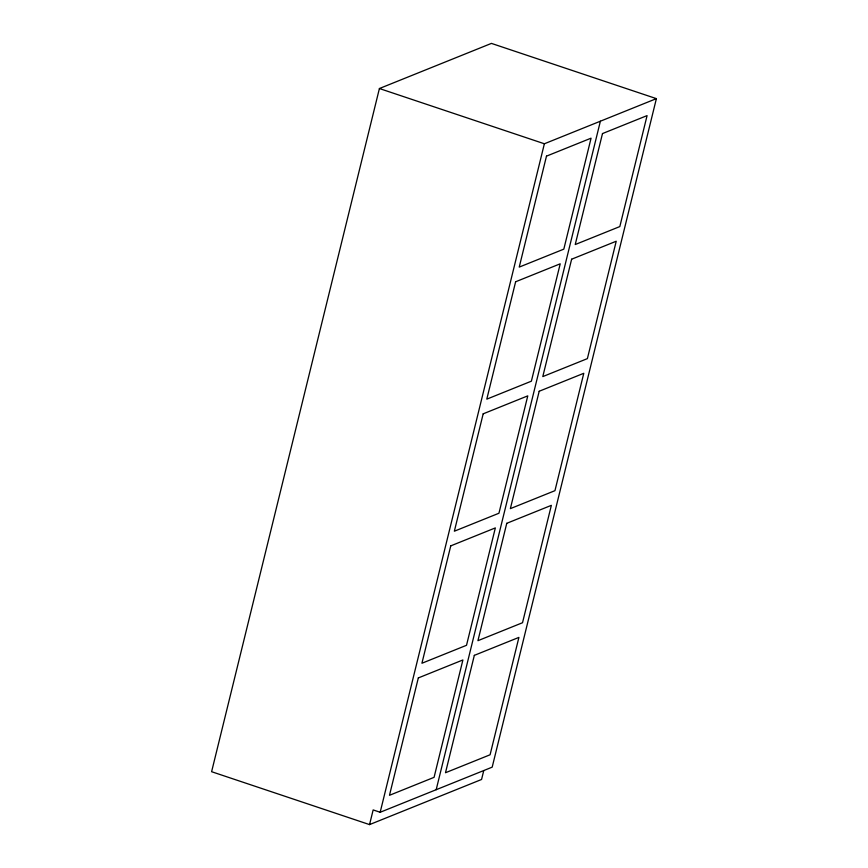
<?xml version="1.0" encoding="UTF-8"?>
<svg xmlns="http://www.w3.org/2000/svg" width="868" height="868" viewBox="0 0 868 868"><rect width="100%" height="100%" fill="white"/><g stroke="black" fill="none" stroke-linecap="round" stroke-linejoin="round"><path stroke-width="1.3" d="M369.551 824.6L373.153 809.931L380.173 812.274L492.189 767.149L656.392 98.637L491.429 43.4L379.414 88.525L211.608 771.706L369.551 824.6L481.566 779.475L483.671 770.914M380.173 812.274L544.377 143.773L656.392 98.637M436.181 789.717L600.385 121.205M379.414 88.525L544.377 143.773M418.322 677.93L389.482 795.305L434.076 777.337L462.904 659.962L418.322 677.93M450.752 545.874L421.924 663.25L466.517 645.293L495.346 527.907L450.752 545.874M483.183 413.83L454.355 531.205L498.948 513.238L527.777 395.862L483.183 413.83M515.625 281.774L486.796 399.15L531.379 381.182L560.218 263.807L515.625 281.774M546.482 156.142L519.227 267.105L563.82 249.138L591.075 138.175L546.482 156.142M474.329 655.362L445.49 772.737L490.084 754.78L518.912 637.394L474.329 655.362M506.76 523.317L477.932 640.692L522.525 622.725L551.354 505.35L506.76 523.317M539.191 391.262L510.362 508.637L554.956 490.67L583.784 373.294L539.191 391.262M571.632 259.207L542.793 376.593L587.386 358.625L616.226 241.239L571.632 259.207M602.49 133.574L575.234 244.537L619.828 226.57L647.083 115.607L602.49 133.574"/></g></svg>
